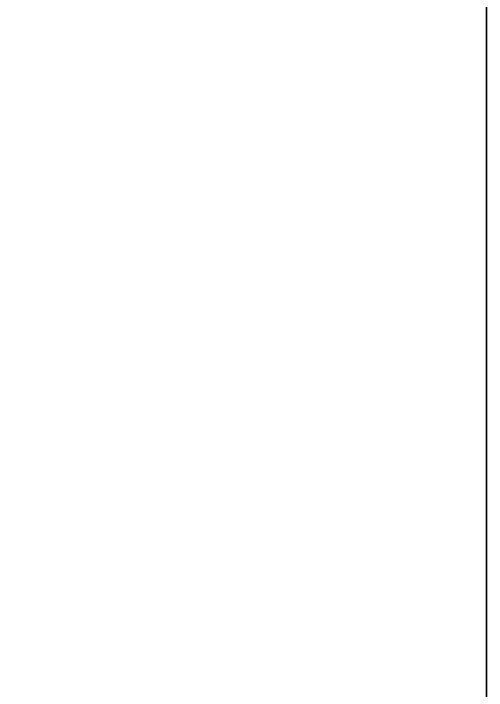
# Model space of a CAD drawing. Extents: x 0 to 2808, y -3840 to 0.
# Drawn here: x 2653.5 to 2790, y -342.2 to -146.6 of the extents above; entities that cross this region are included whole.
import ezdxf

# ---------------------------------------------------------------- set-up
doc = ezdxf.new("R2010")
doc.units = 0
doc.layers.add('LAYER0', color=7, linetype='CONTINUOUS')
doc.layers.add('LAYER1', color=7, linetype='CONTINUOUS')

msp = doc.modelspace()

# ---------------------------------------------------------------- linework, layer by layer
at = {"layer": 'LAYER0', "invisible_edges": 1}
for points in [[(2790, 0), (0, -3840), (0, 0), (2790, 0)], [(2790, -3840, 5), (0, 0, 5), (0, -3840, 5), (2790, -3840, 5)], [(0, 0, 5), (2790, -3840, 5), (2790, 0, 5), (0, 0, 5)], [(0, -3840), (2790, 0), (2790, -3840), (0, -3840)], [(2790, 0), (2790, -3840, 5), (2790, -3840), (2790, 0)], [(2790, -3840, 5), (2790, 0), (2790, 0, 5), (2790, -3840, 5)]]:
    msp.add_3dface(points, dxfattribs=at)
at = {"layer": 'LAYER1'}
for points, invisible_edges in [([(150, -150.0002, 5), (0, 0, 5), (2790, 0, 5), (150, -150.0002, 5)], 5), ([(150, -150.0002, 5), (2790, 0, 5), (2640, -150.0002, 5), (150, -150.0002, 5)], 3), ([(2790, -3840, 5), (2640, -3690, 5), (2790, 0, 5), (2790, -3840, 5)], 3), ([(2790, 0, 5), (2640, -3690, 5), (2640, -150.0002, 5), (2790, 0, 5)], 5), ([(2790, 0, 5), (2640, -150.0002, 2670), (2640, -150.0002, 5), (2790, 0, 5)], 1), ([(2640, -150.0002, 2670), (2790, 0, 5), (2790, 0, 2670), (2640, -150.0002, 2670)], 1), ([(2790, 0, 2670), (2640, -150.0002, 5), (2640, -150.0002, 2670), (2790, 0, 2670)], 1), ([(2640, -150.0002, 5), (2790, 0, 2670), (2790, 0, 5), (2640, -150.0002, 5)], 1), ([(2790, 0, 5), (2790, -3840, 2670), (2790, -3840, 5), (2790, 0, 5)], 1), ([(2790, -3840, 2670), (2790, 0, 5), (2790, 0, 2670), (2790, -3840, 2670)], 1)]:
    msp.add_3dface(points, dxfattribs=dict(at, invisible_edges=invisible_edges))

# ---------------------------------------------------------------- meshes
mesh = msp.add_polymesh((5, 2), dxfattribs=at)
for k, corner in enumerate([(2640, -3690, 2670), (2640, -150.0002, 2670), (150, -3690, 2670), (2640, -3690, 2670), (150, -150.0002, 2670), (150, -3690, 2670), (2640, -150.0002, 2670), (150, -150.0002, 2670), (2790, 0, 2670), (0, 0, 2670)]):
    mesh.set_mesh_vertex(divmod(k, 2), corner)

doc.saveas('drawing.dxf')
